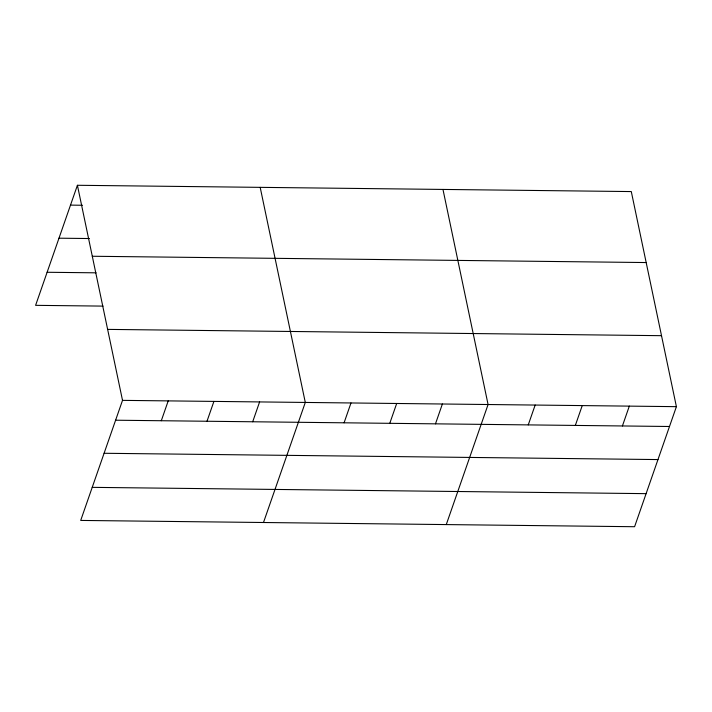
<?xml version="1.0" encoding="UTF-8"?>
<svg xmlns="http://www.w3.org/2000/svg" width="712" height="712" viewBox="0 0 712 712"><rect width="100%" height="100%" fill="white"/><g stroke="black" fill="none" stroke-linecap="round" stroke-linejoin="round"><path stroke-width="1.07" d="M77.412 185.28L122.517 400.367L80.705 520.428L634.588 526.72L676.4 406.659L631.295 191.572L77.412 185.28L35.6 305.341L103.053 306.107M161.304 420.73L168.21 400.892M206.996 421.246L213.911 401.408M252.698 421.762L259.604 401.924M263.493 522.501L305.297 402.449L260.192 187.363M344.083 422.803L350.989 402.965M389.784 423.32L396.691 403.482M435.477 423.845L442.383 404.007M446.273 524.575L488.076 404.523L442.971 189.436M528.251 424.895L535.157 405.057M575.332 425.429L582.238 405.591M622.413 425.963L629.319 406.125M70.497 205.118L82.467 205.261M58.98 238.191L89.445 238.538M92.293 256.258L646.176 262.55M47.117 272.269L96.076 272.821M107.628 329.389L661.51 335.681M122.517 400.367L676.4 406.659M115.611 420.214L669.494 426.497M104.094 453.277L657.977 459.569M92.222 487.355L646.104 493.647"/></g></svg>
